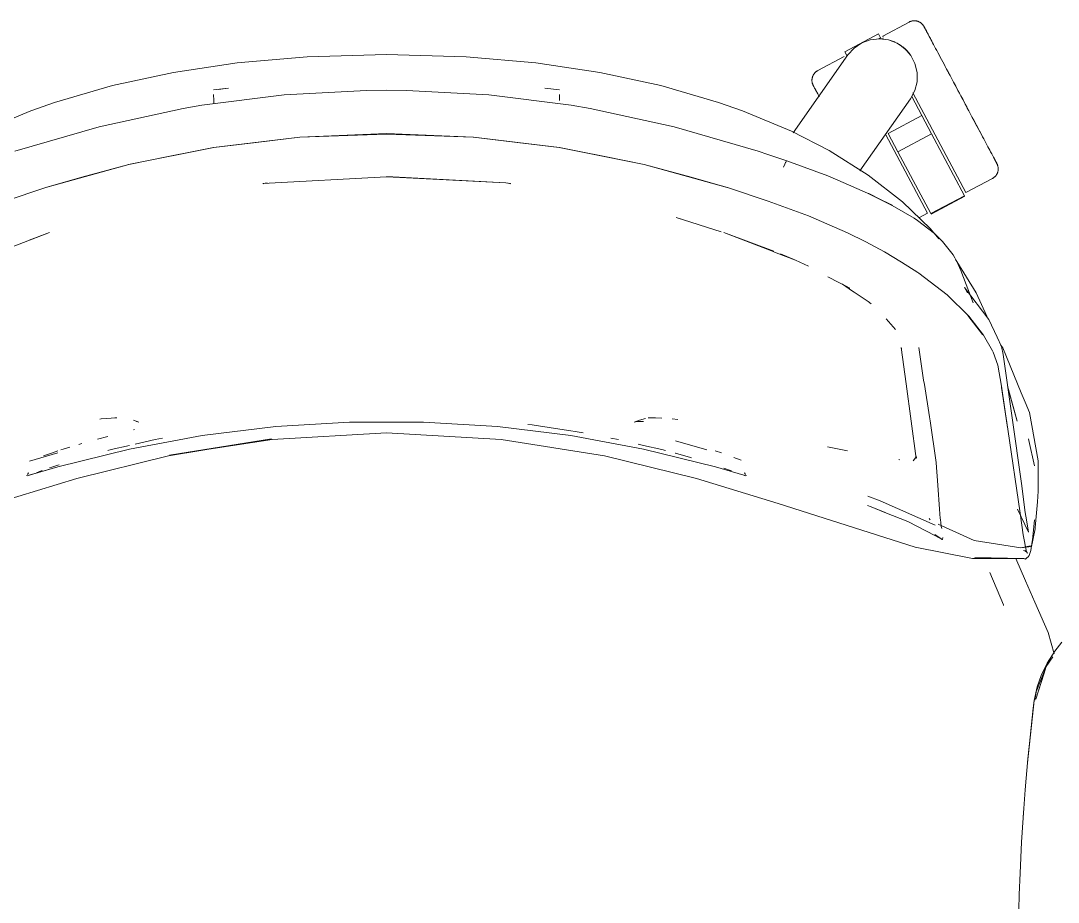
# Model space of a CAD drawing. Header units: millimetres. Extents: x 155927 to 317870, y -36033 to 97293.
# Drawn here: x 170697.7 to 171078.1, y 18467.3 to 18790.5 of the extents above; entities that cross this region are included whole.
import ezdxf

# ---------------------------------------------------------------- set-up
doc = ezdxf.new("R2010")
doc.units = ezdxf.units.MM
doc.header["$MEASUREMENT"] = 0
doc.layers.add('G-IMPT', color=8, linetype='CONTINUOUS', lineweight=9)
doc.layers.add('I-FURN', color=8, linetype='CONTINUOUS', lineweight=9)

msp = doc.modelspace()

# ---------------------------------------------------------------- linework, layer by layer
at = {"layer": 'G-IMPT'}
for p, q in [((170777.12, 18775.08), (170753.7, 18771.59)), ((170802.69, 18777.34), (170777.12, 18775.08)), ((170831.83, 18778.19), (170802.69, 18777.34)), ((170860.97, 18777.34), (170831.83, 18778.19)), ((170886.55, 18775.08), (170860.97, 18777.34)), ((170909.96, 18771.59), (170886.55, 18775.08)), ((170731.34, 18766.78), (170753.7, 18771.59)), ((170932.33, 18766.78), (170909.96, 18771.59)), ((170710.1, 18760.6), (170731.34, 18766.78)), ((170794.32, 18763.35), (170764.15, 18759.53)), ((170768.39, 18763.42), (170768.46, 18761.33)), ((170768.39, 18763.42), (170768.39, 18763.31)), ((170768.42, 18765.18), (170773.83, 18765.83)), ((170770.06, 18765.26), (170773.83, 18765.83)), ((170824.52, 18764.96), (170794.32, 18763.35)), ((170824.52, 18764.96), (170831.83, 18765.06)), ((170839.15, 18764.96), (170831.83, 18765.06)), ((170839.15, 18764.96), (170869.35, 18763.35)), ((170869.35, 18763.35), (170899.52, 18759.53)), ((170895.25, 18765.18), (170889.83, 18765.83)), ((170895.2, 18761.33), (170895.28, 18763.42)), ((170895.28, 18763.42), (170895.28, 18763.31)), ((170953.57, 18760.6), (170932.33, 18766.78)), ((170701.36, 18757.53), (170710.1, 18760.6)), ((170764.15, 18759.53), (170757.23, 18758.35)), ((170768.51, 18760.08), (170768.46, 18761.33)), ((170899.52, 18759.53), (170906.44, 18758.35)), ((170953.57, 18760.6), (170962.3, 18757.53)), ((170701.36, 18757.53), (170683.39, 18750.01)), ((170757.23, 18758.35), (170726.44, 18751.68)), ((170937.23, 18751.68), (170906.44, 18758.35)), ((170962.3, 18757.53), (170980.28, 18750.01)), ((170695.61, 18742.74), (170726.44, 18751.68)), ((170831.83, 18749.15), (170800.02, 18747.82)), ((170800.06, 18747.78), (170831.83, 18748.92)), ((170800.06, 18747.78), (170814.95, 18748.46)), ((170814.95, 18748.46), (170831.83, 18748.92)), ((170863.65, 18747.82), (170831.83, 18749.15)), ((170848.72, 18748.46), (170831.83, 18748.92)), ((170863.61, 18747.78), (170831.83, 18748.92)), ((170848.72, 18748.46), (170863.61, 18747.78)), ((170937.23, 18751.68), (170968.06, 18742.74)), ((170994.06, 18742.92), (170980.28, 18750.01)), ((170800.02, 18747.82), (170768.42, 18743.99)), ((170800.06, 18747.78), (170768.5, 18744)), ((170783.98, 18745.94), (170768.5, 18744)), ((170783.98, 18745.94), (170800.06, 18747.78)), ((170863.61, 18747.78), (170895.16, 18744)), ((170863.61, 18747.78), (170879.69, 18745.94)), ((170863.65, 18747.82), (170895.24, 18743.99)), ((170895.16, 18744), (170879.69, 18745.94)), ((170768.5, 18744), (170737.26, 18737.78)), ((170737.26, 18737.78), (170768.42, 18743.99)), ((170737.37, 18737.82), (170752.4, 18740.9)), ((170768.5, 18744), (170752.4, 18740.9)), ((170926.29, 18737.82), (170895.16, 18744)), ((170895.16, 18744), (170911.27, 18740.9)), ((170926.29, 18737.82), (170895.24, 18743.99)), ((170926.29, 18737.82), (170911.27, 18740.9)), ((170968.06, 18742.74), (170971.66, 18741.54)), ((170978.6, 18739.13), (170971.66, 18741.54)), ((171008.35, 18733.94), (170994.06, 18742.92)), ((170737.37, 18737.82), (170706.88, 18729.44)), ((170737.37, 18737.82), (170706.97, 18729.39)), ((170720.13, 18733.17), (170737.37, 18737.82)), ((170943.54, 18733.17), (170926.29, 18737.82)), ((170926.29, 18737.82), (170956.79, 18729.44)), ((170926.29, 18737.82), (170956.7, 18729.39)), ((170977.81, 18737.9), (170977.39, 18736.85)), ((170977.39, 18736.85), (170977.61, 18737.44)), ((170977.81, 18737.9), (170977.61, 18737.44)), ((170977.81, 18737.9), (170978.19, 18738.73)), ((170977.81, 18737.9), (170978.09, 18738.55)), ((170978.09, 18738.55), (170978.19, 18738.73)), ((170978.46, 18739.14), (170978.19, 18738.73)), ((170978.19, 18738.73), (170978.42, 18739.13)), ((170978.46, 18739.14), (170978.42, 18739.13)), ((170978.59, 18739.17), (170978.46, 18739.14)), ((170978.46, 18739.14), (170978.6, 18739.13)), ((170993.56, 18733.6), (170978.59, 18739.17)), ((170720.13, 18733.17), (170706.97, 18729.39)), ((170831.83, 18733.33), (170786.49, 18730.82)), ((170831.83, 18733.38), (170875.56, 18731.05)), ((170831.83, 18733.33), (170875.56, 18731.05)), ((170943.54, 18733.17), (170956.7, 18729.39)), ((170997.24, 18732.12), (170993.56, 18733.6)), ((171008.35, 18733.94), (171020.95, 18724.14)), ((170691.96, 18724.43), (170706.88, 18729.44)), ((170786.49, 18730.82), (170788.11, 18731.05)), ((170786.55, 18730.78), (170786.8, 18730.82)), ((170788.11, 18731.05), (170786.8, 18730.82)), ((170875.56, 18731.05), (170877.34, 18730.79)), ((170875.56, 18731.05), (170876.87, 18730.82)), ((170877.11, 18730.78), (170876.87, 18730.82)), ((170956.79, 18729.44), (170971.71, 18724.43)), ((171008.19, 18727.35), (170997.24, 18732.12)), ((171008.64, 18727.13), (171008.19, 18727.35)), ((171008.19, 18727.35), (171017.25, 18722.82)), ((171008.19, 18727.35), (171016.65, 18723.13)), ((171008.64, 18727.13), (171017.25, 18722.82)), ((170986.58, 18718.97), (170971.71, 18724.43)), ((171017.25, 18722.82), (171016.65, 18723.13)), ((171017.25, 18722.82), (171025.25, 18718.09)), ((171031.25, 18714.18), (171020.95, 18724.14)), ((170937.98, 18718.37), (170941.41, 18717.3)), ((170937.98, 18718.37), (170954.46, 18713.12)), ((170986.58, 18718.97), (171000.81, 18712.79)), ((171026.54, 18717.23), (171025.25, 18718.09)), ((171032.67, 18712.51), (171026.54, 18717.23)), ((171034.25, 18710.51), (171031.25, 18714.18)), ((170708.22, 18712.84), (170690.77, 18706.13)), ((170708.22, 18712.84), (170700.78, 18710.12)), ((170955.45, 18712.84), (170973.86, 18706.02)), ((170955.45, 18712.84), (170972.9, 18706.13)), ((171007.54, 18709.41), (171000.81, 18712.79)), ((171032.67, 18712.51), (171035.69, 18709.62)), ((170972.9, 18706.13), (170974.62, 18705.46)), ((171007.54, 18709.41), (171014.33, 18705.84)), ((171039.55, 18704.75), (171035.69, 18709.62)), ((170981.71, 18702.74), (170974.62, 18705.46)), ((170981.71, 18702.74), (170976.26, 18705.05)), ((170986.55, 18700.55), (170981.71, 18702.74)), ((171020.56, 18702.07), (171014.33, 18705.84)), ((171040.17, 18703.62), (171039.55, 18704.75)), ((171040.17, 18703.62), (171041.34, 18701.18)), ((171040.86, 18702.26), (171040.36, 18703.02)), ((171020.56, 18702.07), (171026.65, 18698.19)), ((171040.86, 18702.26), (171047.98, 18690.81)), ((171041.34, 18701.18), (171042.41, 18698.95)), ((171046.92, 18687.04), (171042.41, 18698.95)), ((170993.6, 18696.67), (171001.7, 18692.49)), ((171026.91, 18698.02), (171026.65, 18698.19)), ((171037.35, 18690), (171026.91, 18698.02)), ((170998.93, 18693.99), (171002.68, 18691.43)), ((170998.93, 18693.99), (171001.7, 18692.49)), ((171002.68, 18691.43), (171003.26, 18691.04)), ((171003.26, 18691.04), (171008.39, 18687.54)), ((171043.69, 18692.7), (171052.61, 18681.05)), ((171043.69, 18692.7), (171044.81, 18690.75)), ((171008.39, 18687.54), (171009.5, 18686.79)), ((171045.25, 18682.26), (171037.35, 18690)), ((171047.98, 18690.81), (171051.96, 18682.18)), ((171015.03, 18681.27), (171018.36, 18677.36)), ((171050.34, 18675.52), (171044.94, 18682.47)), ((171044.94, 18682.47), (171047.75, 18678.9)), ((171045.25, 18682.26), (171050.67, 18675.3)), ((171052.61, 18681.05), (171055.67, 18674.47)), ((171050.34, 18675.52), (171047.75, 18678.9)), ((171050.67, 18675.3), (171053.95, 18669.46)), ((171055.67, 18674.47), (171057.24, 18671.11)), ((171022.31, 18657.41), (171020.53, 18670.77)), ((171020.53, 18670.77), (171020.67, 18670.3)), ((171027.66, 18665.6), (171026.91, 18670.68)), ((171054.17, 18669.04), (171053.95, 18669.46)), ((171054.17, 18669.04), (171055.92, 18664.25)), ((171056.95, 18671.72), (171057.72, 18670.55)), ((171057.88, 18668.12), (171057.24, 18671.11)), ((171057.72, 18670.55), (171064.52, 18654.1)), ((171064.56, 18620.9), (171057.88, 18668.12)), ((171027.66, 18665.6), (171028.72, 18658.77)), ((171055.92, 18664.25), (171057.22, 18656.58)), ((171022.31, 18657.41), (171026.04, 18630.08)), ((171028.72, 18658.77), (171028.99, 18657.11)), ((171030.85, 18645.34), (171028.99, 18657.11)), ((171059.52, 18641.41), (171057.22, 18656.58)), ((171059.52, 18641.41), (171057.29, 18656)), ((171059.62, 18640.81), (171057.29, 18656)), ((171063.01, 18643.7), (171059.51, 18656.64)), ((171063.01, 18643.7), (171059.66, 18655.59)), ((171064.52, 18654.1), (171065.91, 18650.73)), ((171067.5, 18646.88), (171065.91, 18650.73)), ((171031.1, 18643.78), (171030.85, 18645.34)), ((171070.74, 18629.18), (171067.5, 18646.88)), ((170727.15, 18644.54), (170726.67, 18644.51)), ((170730.86, 18644.82), (170727.15, 18644.54)), ((170730.86, 18644.82), (170732.23, 18644.92)), ((170732.93, 18644.92), (170732.23, 18644.92)), ((170741.02, 18643.39), (170739.07, 18644.07)), ((170741.02, 18643.39), (170740.17, 18643.56)), ((170764.28, 18638.43), (170791.2, 18641.73)), ((170818.27, 18643.38), (170791.2, 18641.73)), ((170845.39, 18643.38), (170818.27, 18643.38)), ((170845.39, 18643.38), (170872.46, 18641.73)), ((170899.38, 18638.43), (170872.46, 18641.73)), ((170885.23, 18642.35), (170883.57, 18642.53)), ((170893.76, 18641.05), (170885.23, 18642.35)), ((170922.65, 18643.39), (170924.59, 18644.07)), ((170923.69, 18643.6), (170922.65, 18643.39)), ((170923.69, 18643.6), (170926, 18643.63)), ((170924.59, 18644.07), (170926.75, 18644.68)), ((170925.86, 18643.65), (170926, 18643.63)), ((170927.7, 18644.93), (170932.76, 18644.84)), ((170927.7, 18644.93), (170930.48, 18644.92)), ((170932.76, 18644.84), (170930.48, 18644.92)), ((170936.55, 18644.52), (170938.65, 18644.31)), ((171033.31, 18628.57), (171031.1, 18643.78)), ((170725.8, 18637.12), (170729.66, 18638.12)), ((170737.61, 18633.5), (170764.28, 18638.43)), ((170739.42, 18640.72), (170739.01, 18640.58)), ((170789.85, 18637.03), (170831.83, 18639.39)), ((170873.82, 18637.03), (170831.83, 18639.39)), ((170893.76, 18641.05), (170899.38, 18640.2)), ((170899.38, 18640.2), (170901.01, 18639.95)), ((170926.05, 18633.5), (170899.38, 18638.43)), ((170903.91, 18639.4), (170901.01, 18639.95)), ((171059.62, 18640.81), (171064.17, 18609.94)), ((170713.22, 18633.43), (170715.71, 18634.22)), ((170719.01, 18635.21), (170720.13, 18635.54)), ((170725.8, 18637.12), (170727.33, 18637.51)), ((170737.63, 18634.82), (170730.88, 18633.27)), ((170747.03, 18636.98), (170739.61, 18635.27)), ((170749.66, 18637.45), (170747.03, 18636.98)), ((170751.93, 18631.04), (170789.67, 18637.29)), ((170789.67, 18637.29), (170752.31, 18631.3)), ((170789.85, 18637.03), (170752.31, 18631.3)), ((170911.73, 18631.04), (170873.82, 18637.03)), ((170914.01, 18637.47), (170916.83, 18636.94)), ((170924.06, 18635.27), (170926.04, 18634.82)), ((170932.79, 18633.27), (170926.04, 18634.82)), ((170949.27, 18633.24), (170937.75, 18636.46)), ((170993.5, 18634.26), (171000.76, 18632.85)), ((171067.29, 18636.62), (171067.14, 18637.2)), ((171069.33, 18627.32), (171067.29, 18636.62)), ((170711.3, 18632.14), (170700.87, 18629.11)), ((170706.12, 18631.02), (170708.28, 18631.78)), ((170709, 18632.04), (170708.28, 18631.78)), ((170709, 18632.04), (170711.3, 18632.81)), ((170737.61, 18633.5), (170711.3, 18626.95)), ((170712.44, 18633.19), (170713.22, 18633.43)), ((170718.25, 18622.72), (170751.93, 18631.04)), ((170730.88, 18633.27), (170729.6, 18632.93)), ((170911.73, 18631.04), (170945.42, 18622.72)), ((170926.05, 18633.5), (170952.37, 18626.95)), ((170932.79, 18633.27), (170934.08, 18632.93)), ((170937.81, 18631.97), (170937.63, 18632.01)), ((170938.95, 18631.65), (170937.81, 18631.97)), ((170938.95, 18631.65), (170942.94, 18630.53)), ((170942.94, 18630.53), (170943.63, 18630.33)), ((170952.36, 18632.79), (170954.58, 18632.07)), ((170960.12, 18630.08), (170959.11, 18630.45)), ((170960.12, 18630.08), (170961.78, 18629.47)), ((171024.93, 18629.23), (171026.17, 18630.79)), ((171026.04, 18630.08), (171026.09, 18630.35)), ((171026.13, 18630.58), (171026.09, 18630.35)), ((170711.3, 18626.95), (170700.07, 18623.68)), ((170711.3, 18626.95), (170700.48, 18623.84)), ((170711.3, 18626.95), (170700.76, 18623.89)), ((170708.27, 18626.56), (170709.07, 18626.85)), ((170711.3, 18627.58), (170709.07, 18626.85)), ((170711.3, 18627.58), (170711.76, 18627.73)), ((170952.37, 18626.95), (170962.8, 18623.88)), ((170957.57, 18625.79), (170955.47, 18626.54)), ((171019.98, 18629.58), (171019.63, 18629.63)), ((171033.31, 18628.57), (171033.32, 18628.49)), ((171033.32, 18628.49), (171033.94, 18620.25)), ((171070.74, 18629.18), (171070.77, 18622.21)), ((170718.25, 18622.72), (170688.27, 18613.54)), ((170700.07, 18623.68), (170699.83, 18623.82)), ((170700.61, 18624.77), (170700.23, 18624.16)), ((170700.61, 18624.77), (170700.47, 18624.56)), ((170700.76, 18623.89), (170700.48, 18623.84)), ((170704.55, 18625.22), (170703.48, 18624.83)), ((170705.52, 18625.57), (170704.55, 18625.22)), ((170975.39, 18613.54), (170945.42, 18622.72)), ((170957.57, 18625.79), (170958.23, 18625.55)), ((170963.07, 18623.81), (170962.8, 18623.88)), ((170963.05, 18624.77), (170963.2, 18624.56)), ((170963.05, 18624.77), (170963.44, 18624.16)), ((170963.36, 18623.74), (170963.07, 18623.81)), ((170963.59, 18623.68), (170963.36, 18623.74)), ((170963.83, 18623.77), (170963.59, 18623.68)), ((171034.57, 18611.4), (171033.94, 18620.25)), ((171064.56, 18620.9), (171066, 18610.24)), ((171070.77, 18618.04), (171070.77, 18622.21)), ((171008.23, 18616.27), (171012.81, 18614.53)), ((171070.43, 18614.09), (171070.77, 18618.04)), ((170975.39, 18613.54), (171025.63, 18597.55)), ((171009.55, 18612.25), (171008.14, 18612.8)), ((171014.45, 18610.23), (171009.55, 18612.25)), ((171009.55, 18612.25), (171014.66, 18610.22)), ((171014.66, 18610.22), (171010.12, 18612.02)), ((171012.81, 18614.53), (171032.97, 18605.6)), ((171034.57, 18611.4), (171034.82, 18607.99)), ((171063.19, 18611.49), (171067.19, 18603.05)), ((171070.43, 18614.09), (171069.62, 18604.76)), ((171022.92, 18606.97), (171014.45, 18610.23)), ((171030.8, 18607.98), (171031.07, 18607.54)), ((171034.86, 18607.62), (171034.82, 18607.99)), ((171034.86, 18607.62), (171035.15, 18605.16)), ((171064.17, 18609.94), (171065.28, 18602.08)), ((171066.21, 18608.94), (171066, 18610.24)), ((171067.05, 18603.92), (171066.21, 18608.94)), ((171069.11, 18604.93), (171069.32, 18607.52)), ((171022.92, 18606.97), (171033.03, 18601.7)), ((171047.29, 18599.98), (171034.11, 18605.97)), ((171035.15, 18605.16), (171035.17, 18605.1)), ((171035.45, 18604.33), (171035.17, 18605.1)), ((171067.19, 18603.05), (171067.05, 18603.92)), ((171069.11, 18604.93), (171068.59, 18600.24)), ((171068.77, 18600.04), (171069.58, 18604.29)), ((171069.62, 18604.76), (171069.58, 18604.29)), ((171035.48, 18600.35), (171032.78, 18602.19)), ((171035.48, 18600.35), (171033.03, 18601.7)), ((171035.48, 18600.35), (171035.32, 18600.31)), ((171035.61, 18600.37), (171035.48, 18600.35)), ((171035.76, 18601.06), (171035.61, 18600.37)), ((171047.29, 18599.98), (171064.34, 18597.27)), ((171066.39, 18595.82), (171065.28, 18602.08)), ((171068.51, 18599.63), (171067.98, 18596.35)), ((171068.77, 18600.04), (171068.33, 18597.72)), ((171068.51, 18599.63), (171068.59, 18600.24)), ((171025.63, 18597.55), (171046.59, 18593.35)), ((171067.92, 18597.95), (171064.34, 18597.27)), ((171067.92, 18597.95), (171064.37, 18597.33)), ((171064.37, 18597.33), (171068.33, 18597.72)), ((171065.84, 18596.16), (171065.35, 18596.24)), ((171065.84, 18596.16), (171066.39, 18595.84)), ((171066.22, 18596.44), (171066.78, 18595.34)), ((171066.22, 18596.44), (171066.39, 18595.82)), ((171066.39, 18595.84), (171066.78, 18595.34)), ((171067.98, 18596.35), (171067.43, 18594.49)), ((171046.59, 18593.35), (171065.46, 18593.31)), ((171047.48, 18593.79), (171065.92, 18593.21)), ((171047.48, 18593.79), (171065.46, 18593.31)), ((171066.05, 18585.15), (171062.49, 18593.32)), ((171066.04, 18593.18), (171065.17, 18593.37)), ((171065.17, 18593.37), (171065.29, 18593.35)), ((171065.46, 18593.31), (171065.29, 18593.35)), ((171065.92, 18593.21), (171065.46, 18593.31)), ((171066.04, 18593.18), (171066.61, 18593.58)), ((171067.11, 18593.95), (171066.61, 18593.58)), ((171067.11, 18593.95), (171067.43, 18594.49)), ((171053.02, 18588.21), (171057.95, 18576.35)), ((171069.47, 18577.32), (171066.05, 18585.15)), ((171074.33, 18566.19), (171069.47, 18577.32)), ((171058.05, 18576.09), (171057.95, 18576.35)), ((171074.33, 18566.19), (171076.59, 18558.37)), ((171079.4, 18562.66), (171076.77, 18559.36)), ((171074.05, 18555.03), (171076.77, 18559.36)), ((171074.05, 18555.03), (171071.86, 18550.45)), ((171073.65, 18553.71), (171076.07, 18557.29)), ((171073.65, 18553.71), (171069.84, 18541.85)), ((171072.75, 18551), (171069.84, 18541.85)), ((171070.04, 18544.49), (171073.65, 18553.71)), ((171071.86, 18550.45), (171070.41, 18546.32)), ((171073.65, 18553.71), (171072.75, 18551)), ((171069.25, 18541.36), (171070.41, 18546.32)), ((171069.47, 18541.43), (171070.04, 18544.49)), ((171069.25, 18541.36), (171066.8, 18518.4)), ((171069.25, 18541.36), (171066.9, 18519.92)), ((171069.25, 18541.36), (171068.92, 18538.54)), ((171066.8, 18518.4), (171068.92, 18538.54)), ((171066.9, 18519.92), (171065.91, 18508.52)), ((171065.18, 18498.23), (171065.91, 18508.52)), ((171065.32, 18500.28), (171065.45, 18501.69)), ((171065.18, 18498.23), (171064.62, 18489.36)), ((171065.32, 18500.28), (171065.23, 18498.37)), ((171064.09, 18478.06), (171064.62, 18489.36)), ((171064.09, 18478.06), (171063.79, 18470.18)), ((171063.5, 18457.87), (171063.79, 18470.18))]:
    msp.add_line(p, q, dxfattribs=at)
at = {"layer": 'I-FURN'}
for p, q in [((171023.42, 18790.05), (171013.74, 18784.9)), ((171023.42, 18790.05), (171023.57, 18790.12)), ((171023.57, 18790.12), (171023.71, 18790.19)), ((171023.71, 18790.19), (171023.86, 18790.25)), ((171023.86, 18790.25), (171024.02, 18790.3)), ((171024.02, 18790.3), (171024.17, 18790.35)), ((171024.17, 18790.35), (171024.32, 18790.39)), ((171024.32, 18790.39), (171024.48, 18790.43)), ((171024.48, 18790.43), (171024.64, 18790.46)), ((171024.64, 18790.46), (171024.8, 18790.49)), ((171024.8, 18790.49), (171024.96, 18790.5)), ((171024.96, 18790.5), (171025.12, 18790.51)), ((171025.12, 18790.51), (171025.28, 18790.52)), ((171025.28, 18790.52), (171025.44, 18790.52)), ((171025.44, 18790.52), (171025.6, 18790.51)), ((171025.6, 18790.51), (171025.76, 18790.49)), ((171025.76, 18790.49), (171025.92, 18790.47)), ((171025.92, 18790.47), (171026.08, 18790.44)), ((171026.08, 18790.44), (171026.24, 18790.41)), ((171026.24, 18790.41), (171026.4, 18790.37)), ((171026.4, 18790.37), (171026.55, 18790.32)), ((171026.55, 18790.32), (171026.7, 18790.27)), ((171026.7, 18790.27), (171026.85, 18790.21)), ((171026.85, 18790.21), (171027, 18790.15)), ((171027, 18790.15), (171027.15, 18790.08)), ((171027.15, 18790.08), (171027.29, 18790)), ((171027.29, 18790), (171027.43, 18789.92)), ((171027.43, 18789.92), (171027.56, 18789.83)), ((171027.56, 18789.83), (171027.7, 18789.74)), ((171027.7, 18789.74), (171027.82, 18789.64)), ((171027.82, 18789.64), (171027.95, 18789.54)), ((171027.95, 18789.54), (171028.07, 18789.43)), ((171028.07, 18789.43), (171028.18, 18789.32)), ((171028.18, 18789.32), (171028.29, 18789.2)), ((171028.29, 18789.2), (171028.4, 18789.08)), ((171028.4, 18789.08), (171028.5, 18788.96)), ((171028.5, 18788.96), (171028.6, 18788.83)), ((171028.6, 18788.83), (171028.69, 18788.7)), ((171028.69, 18788.7), (171028.77, 18788.56)), ((171028.77, 18788.56), (171028.85, 18788.42)), ((171028.85, 18788.42), (171028.88, 18788.38)), ((171028.88, 18788.38), (171028.89, 18788.36)), ((171028.88, 18788.37), (171028.88, 18788.38)), ((171028.9, 18788.33), (171028.88, 18788.37)), ((171028.89, 18788.36), (171028.92, 18788.3)), ((171028.94, 18788.25), (171028.9, 18788.33)), ((171028.92, 18788.3), (171028.97, 18788.2)), ((171029.01, 18788.13), (171028.94, 18788.25)), ((171028.97, 18788.2), (171029.05, 18788.06)), ((171029.09, 18787.97), (171029.01, 18788.13)), ((171029.05, 18788.06), (171029.14, 18787.88)), ((171029.2, 18787.77), (171029.09, 18787.97)), ((171029.14, 18787.88), (171029.26, 18787.66)), ((171029.33, 18787.53), (171029.2, 18787.77)), ((171029.26, 18787.66), (171029.4, 18787.4)), ((171029.48, 18787.25), (171029.33, 18787.53)), ((171029.4, 18787.4), (171029.55, 18787.1)), ((171029.65, 18786.93), (171029.48, 18787.25)), ((171029.55, 18787.1), (171029.73, 18786.77)), ((171029.84, 18786.57), (171029.65, 18786.93)), ((171029.73, 18786.77), (171029.93, 18786.4)), ((171030.05, 18786.18), (171029.84, 18786.57)), ((171029.93, 18786.4), (171030.15, 18785.99)), ((171030.27, 18785.75), (171030.05, 18786.18)), ((171012.18, 18785.71), (170999.81, 18779.13)), ((171003.23, 18780.49), (171006.02, 18782.38)), ((171006.02, 18782.38), (171009.18, 18783.56)), ((171009.18, 18783.56), (171012.53, 18783.94)), ((171012.16, 18783.91), (171012.92, 18784.31)), ((171012.18, 18785.71), (171012.92, 18784.31)), ((171012.53, 18783.94), (171015.88, 18783.51)), ((171012.92, 18784.31), (171012.87, 18784.4)), ((171013.94, 18784.52), (171013.74, 18784.9)), ((171015.88, 18783.51), (171019.02, 18782.3)), ((171019.02, 18782.3), (171021.79, 18780.36)), ((171030.15, 18785.99), (171030.39, 18785.54)), ((171030.52, 18785.28), (171030.27, 18785.75)), ((171030.39, 18785.54), (171030.64, 18785.06)), ((171030.79, 18784.78), (171030.52, 18785.28)), ((171030.64, 18785.06), (171030.92, 18784.54)), ((171031.07, 18784.25), (171030.79, 18784.78)), ((171030.92, 18784.54), (171031.21, 18783.99)), ((171031.38, 18783.68), (171031.07, 18784.25)), ((171031.21, 18783.99), (171031.52, 18783.41)), ((171031.7, 18783.08), (171031.38, 18783.68)), ((171032.03, 18782.44), (171031.7, 18783.08)), ((171032.38, 18781.78), (171032.03, 18782.44)), ((171000.56, 18777.74), (170999.81, 18779.13)), ((171000.97, 18777.98), (171003.23, 18780.49)), ((171022.65, 18779.52), (171019.86, 18781.82)), ((171021.79, 18780.36), (171024.01, 18777.82)), ((171023.8, 18778.1), (171022.65, 18779.52)), ((171032.75, 18781.09), (171032.38, 18781.78)), ((171033.14, 18780.36), (171032.75, 18781.09)), ((171033.54, 18779.61), (171033.14, 18780.36)), ((171033.95, 18778.84), (171033.54, 18779.61)), ((171034.38, 18778.04), (171033.95, 18778.84)), ((170980.95, 18749.39), (171000.97, 18777.98)), ((170999.61, 18777.39), (170989.93, 18772.24)), ((171000.51, 18777.83), (171000.56, 18777.74)), ((171024.01, 18777.82), (171025.55, 18774.82)), ((171025.55, 18774.82), (171026.34, 18771.54)), ((171034.81, 18777.21), (171034.38, 18778.04)), ((171035.26, 18776.36), (171034.81, 18777.21)), ((171035.73, 18775.5), (171035.26, 18776.36)), ((171036.2, 18774.61), (171035.73, 18775.5)), ((171036.68, 18773.7), (171036.2, 18774.61)), ((170988.3, 18770.65), (170988.38, 18770.79)), ((170988.38, 18770.79), (170988.47, 18770.92)), ((170988.47, 18770.92), (170988.56, 18771.06)), ((170988.56, 18771.06), (170988.66, 18771.18)), ((170988.66, 18771.18), (170988.77, 18771.31)), ((170988.77, 18771.31), (170988.87, 18771.43)), ((170988.87, 18771.43), (170988.99, 18771.54)), ((170988.99, 18771.54), (170989.1, 18771.65)), ((170989.1, 18771.65), (170989.22, 18771.76)), ((170989.22, 18771.76), (170989.35, 18771.86)), ((170989.35, 18771.86), (170989.48, 18771.96)), ((170989.48, 18771.96), (170989.61, 18772.05)), ((170989.61, 18772.05), (170989.75, 18772.13)), ((170989.75, 18772.13), (170989.89, 18772.21)), ((170989.89, 18772.21), (170989.93, 18772.24)), ((171026.34, 18771.54), (171026.32, 18768.17)), ((171036.42, 18774.19), (171036.9, 18773.28)), ((171037.17, 18772.78), (171036.68, 18773.7)), ((171036.9, 18773.28), (171037.4, 18772.35)), ((171037.67, 18771.84), (171037.17, 18772.78)), ((171037.4, 18772.35), (171037.9, 18771.41)), ((171038.17, 18770.89), (171037.67, 18771.84)), ((171037.9, 18771.41), (171038.41, 18770.45)), ((171038.69, 18769.93), (171038.17, 18770.89)), ((170987.79, 18768.8), (170987.8, 18768.96)), ((170987.79, 18768.64), (170987.79, 18768.8)), ((170987.79, 18768.48), (170987.79, 18768.64)), ((170987.8, 18768.32), (170987.79, 18768.48)), ((170987.8, 18768.96), (170987.81, 18769.12)), ((170987.82, 18768.16), (170987.8, 18768.32)), ((170987.81, 18769.12), (170987.83, 18769.28)), ((170987.84, 18768), (170987.82, 18768.16)), ((170987.83, 18769.28), (170987.86, 18769.44)), ((170987.88, 18767.84), (170987.84, 18768)), ((170987.86, 18769.44), (170987.9, 18769.6)), ((170987.91, 18767.68), (170987.88, 18767.84)), ((170987.9, 18769.6), (170987.94, 18769.76)), ((170987.95, 18767.53), (170987.91, 18767.68)), ((170987.94, 18769.76), (170987.98, 18769.91)), ((170988, 18767.38), (170987.95, 18767.53)), ((170987.98, 18769.91), (170988.03, 18770.06)), ((170988.06, 18767.22), (170988, 18767.38)), ((170988.03, 18770.06), (170988.09, 18770.21)), ((170988.12, 18767.07), (170988.06, 18767.22)), ((170988.09, 18770.21), (170988.16, 18770.36)), ((170988.19, 18766.93), (170988.12, 18767.07)), ((170988.16, 18770.36), (170988.23, 18770.51)), ((170988.23, 18770.51), (170988.3, 18770.65)), ((171026.32, 18768.17), (171025.49, 18764.9)), ((171038.41, 18770.45), (171038.92, 18769.48)), ((171039.2, 18768.95), (171038.69, 18769.93)), ((171038.92, 18769.48), (171039.44, 18768.5)), ((171039.73, 18767.97), (171039.2, 18768.95)), ((171039.44, 18768.5), (171039.97, 18767.52)), ((171040.25, 18766.98), (171039.73, 18767.97)), ((171039.97, 18767.52), (171040.5, 18766.52)), ((171040.78, 18765.98), (171040.25, 18766.98)), ((170988.26, 18766.78), (170988.19, 18766.93)), ((170988.28, 18766.74), (170988.26, 18766.78)), ((170988.26, 18766.78), (170988.26, 18766.78)), ((170988.26, 18766.78), (170988.27, 18766.76)), ((170988.27, 18766.76), (170988.3, 18766.7)), ((170988.33, 18766.65), (170988.28, 18766.74)), ((170988.3, 18766.7), (170988.36, 18766.6)), ((170988.39, 18766.53), (170988.33, 18766.65)), ((170988.36, 18766.6), (170988.43, 18766.46)), ((170988.48, 18766.37), (170988.39, 18766.53)), ((170988.43, 18766.46), (170988.53, 18766.28)), ((170988.59, 18766.17), (170988.48, 18766.37)), ((170988.53, 18766.28), (170988.64, 18766.06)), ((170988.71, 18765.93), (170988.59, 18766.17)), ((170988.64, 18766.06), (170988.78, 18765.81)), ((170988.86, 18765.65), (170988.71, 18765.93)), ((170988.78, 18765.81), (170988.94, 18765.51)), ((170989.03, 18765.33), (170988.86, 18765.65)), ((170988.94, 18765.51), (170989.12, 18765.17)), ((170989.22, 18764.98), (170989.03, 18765.33)), ((170989.12, 18765.17), (170989.31, 18764.8)), ((170989.43, 18764.58), (170989.22, 18764.98)), ((170989.31, 18764.8), (170989.53, 18764.39)), ((170989.66, 18764.15), (170989.43, 18764.58)), ((170989.53, 18764.39), (170989.77, 18763.94)), ((170989.91, 18763.69), (170989.66, 18764.15)), ((170989.77, 18763.94), (170990.03, 18763.46)), ((170990.17, 18763.19), (170989.91, 18763.69)), ((170990.03, 18763.46), (170990.3, 18762.94)), ((170990.46, 18762.65), (170990.17, 18763.19)), ((171025.49, 18764.9), (171023.9, 18761.92)), ((171044.25, 18727.51), (171024.79, 18764.11)), ((171040.5, 18766.52), (171041.03, 18765.52)), ((171041.32, 18764.98), (171040.78, 18765.98)), ((171041.03, 18765.52), (171041.56, 18764.52)), ((171041.85, 18763.98), (171041.32, 18764.98)), ((171041.56, 18764.52), (171042.1, 18763.51)), ((171042.39, 18762.97), (171041.85, 18763.98)), ((171042.1, 18763.51), (171042.63, 18762.51)), ((171023.9, 18761.92), (171005.39, 18735.49)), ((171024.36, 18762.79), (171028.11, 18755.73)), ((171042.92, 18761.97), (171042.39, 18762.97)), ((171042.63, 18762.51), (171043.17, 18761.5)), ((171043.45, 18760.96), (171042.92, 18761.97)), ((171043.17, 18761.5), (171043.7, 18760.5)), ((171043.98, 18759.96), (171043.45, 18760.96)), ((171043.7, 18760.5), (171044.23, 18759.51)), ((171044.51, 18758.97), (171043.98, 18759.96)), ((171044.23, 18759.51), (171044.75, 18758.52)), ((171028.11, 18755.73), (171015.75, 18749.16)), ((171028.11, 18755.73), (171031.64, 18749.09)), ((171045.04, 18757.98), (171044.51, 18758.97)), ((171044.75, 18758.52), (171045.28, 18757.53)), ((171045.56, 18757), (171045.04, 18757.98)), ((171045.28, 18757.53), (171045.8, 18756.56)), ((171046.07, 18756.04), (171045.56, 18757)), ((171045.8, 18756.56), (171046.31, 18755.59)), ((171046.58, 18755.08), (171046.07, 18756.04)), ((171046.31, 18755.59), (171046.81, 18754.64)), ((171047.08, 18754.13), (171046.58, 18755.08)), ((171046.81, 18754.64), (171047.31, 18753.7)), ((171047.58, 18753.2), (171047.08, 18754.13)), ((171047.31, 18753.7), (171047.8, 18752.78)), ((171048.06, 18752.29), (171047.58, 18753.2)), ((171047.8, 18752.78), (171048.28, 18751.88)), ((171048.54, 18751.4), (171048.06, 18752.29)), ((171048.28, 18751.88), (171048.76, 18750.99)), ((171030.13, 18719.99), (171014.87, 18748.69)), ((171019.28, 18742.52), (171015.75, 18749.16)), ((171031.64, 18749.09), (171019.28, 18742.52)), ((171031.64, 18749.09), (171043.72, 18726.38)), ((171049.01, 18750.52), (171048.54, 18751.4)), ((171048.76, 18750.99), (171049.22, 18750.12)), ((171049.46, 18749.66), (171049.01, 18750.52)), ((171049.22, 18750.12), (171049.67, 18749.27)), ((171049.91, 18748.83), (171049.46, 18749.66)), ((171050.34, 18748.01), (171049.91, 18748.83)), ((171050.76, 18747.23), (171050.34, 18748.01)), ((171051.16, 18746.46), (171050.76, 18747.23)), ((171051.55, 18745.73), (171051.16, 18746.46)), ((171051.93, 18745.02), (171051.55, 18745.73)), ((171052.29, 18744.34), (171051.93, 18745.02)), ((171052.63, 18743.7), (171052.29, 18744.34)), ((171031.36, 18719.81), (171019.28, 18742.52)), ((171052.96, 18743.08), (171052.63, 18743.7)), ((171053.27, 18742.5), (171052.96, 18743.08)), ((171053.11, 18742.81), (171053.41, 18742.24)), ((171053.56, 18741.95), (171053.27, 18742.5)), ((171053.41, 18742.24), (171053.69, 18741.7)), ((171053.84, 18741.43), (171053.56, 18741.95)), ((171053.69, 18741.7), (171053.96, 18741.2)), ((171054.1, 18740.95), (171053.84, 18741.43)), ((171053.96, 18741.2), (171054.21, 18740.74)), ((171054.33, 18740.5), (171054.1, 18740.95)), ((171054.21, 18740.74), (171054.44, 18740.31)), ((171054.55, 18740.09), (171054.33, 18740.5)), ((171054.44, 18740.31), (171054.65, 18739.91)), ((171054.75, 18739.72), (171054.55, 18740.09)), ((171054.65, 18739.91), (171054.83, 18739.56)), ((171054.93, 18739.38), (171054.75, 18739.72)), ((171054.83, 18739.56), (171055, 18739.24)), ((171055.09, 18739.08), (171054.93, 18739.38)), ((171055, 18739.24), (171055.15, 18738.96)), ((171055.22, 18738.83), (171055.09, 18739.08)), ((171055.15, 18738.96), (171055.28, 18738.72)), ((171055.34, 18738.61), (171055.22, 18738.83)), ((171055.28, 18738.72), (171055.39, 18738.52)), ((171055.44, 18738.43), (171055.34, 18738.61)), ((171055.39, 18738.52), (171055.47, 18738.36)), ((171055.51, 18738.29), (171055.44, 18738.43)), ((171055.47, 18738.36), (171055.54, 18738.24)), ((171055.56, 18738.19), (171055.51, 18738.29)), ((171055.54, 18738.24), (171055.58, 18738.15)), ((171055.6, 18738.13), (171055.56, 18738.19)), ((171055.58, 18738.15), (171055.6, 18738.11)), ((171055.61, 18738.11), (171055.6, 18738.13)), ((171055.6, 18738.11), (171055.61, 18738.11)), ((171055.61, 18738.11), (171055.68, 18737.96)), ((171055.68, 18737.96), (171055.75, 18737.82)), ((171055.75, 18737.82), (171055.81, 18737.67)), ((171055.81, 18737.67), (171055.86, 18737.51)), ((171055.86, 18737.51), (171055.91, 18737.36)), ((171055.91, 18737.36), (171055.95, 18737.21)), ((171055.95, 18737.21), (171055.99, 18737.05)), ((171055.99, 18737.05), (171056.02, 18736.89)), ((171056.02, 18736.89), (171056.04, 18736.73)), ((171056.04, 18736.73), (171056.06, 18736.57)), ((171056.06, 18736.57), (171056.07, 18736.41)), ((171054.12, 18732.76), (171053.98, 18732.68)), ((171054.25, 18732.84), (171054.12, 18732.76)), ((171054.39, 18732.93), (171054.25, 18732.84)), ((171054.52, 18733.03), (171054.39, 18732.93)), ((171054.64, 18733.13), (171054.52, 18733.03)), ((171054.76, 18733.24), (171054.64, 18733.13)), ((171054.88, 18733.35), (171054.76, 18733.24)), ((171054.99, 18733.46), (171054.88, 18733.35)), ((171055.1, 18733.58), (171054.99, 18733.46)), ((171055.2, 18733.71), (171055.1, 18733.58)), ((171055.3, 18733.83), (171055.2, 18733.71)), ((171055.39, 18733.97), (171055.3, 18733.83)), ((171055.48, 18734.1), (171055.39, 18733.97)), ((171055.56, 18734.24), (171055.48, 18734.1)), ((171055.64, 18734.38), (171055.56, 18734.24)), ((171055.71, 18734.53), (171055.64, 18734.38)), ((171055.77, 18734.68), (171055.71, 18734.53)), ((171055.83, 18734.83), (171055.77, 18734.68)), ((171055.88, 18734.98), (171055.83, 18734.83)), ((171055.93, 18735.13), (171055.88, 18734.98)), ((171055.97, 18735.29), (171055.93, 18735.13)), ((171056, 18735.45), (171055.97, 18735.29)), ((171056.03, 18735.61), (171056, 18735.45)), ((171056.05, 18735.77), (171056.03, 18735.61)), ((171056.07, 18735.93), (171056.05, 18735.77)), ((171056.07, 18736.41), (171056.08, 18736.25)), ((171056.08, 18736.09), (171056.07, 18735.93)), ((171056.08, 18736.25), (171056.08, 18736.09)), ((171044.25, 18727.51), (171053.94, 18732.66)), ((171053.98, 18732.68), (171053.94, 18732.66)), ((171043.72, 18726.38), (171031.36, 18719.81)), ((171031.45, 18719.64), (171043.81, 18726.21)), ((171026.97, 18718.32), (171030.13, 18719.99))]:
    msp.add_line(p, q, dxfattribs=at)
for points in [[(171012.16, 18783.91), (171012.39, 18783.92), (171012.93, 18783.92), (171013.6, 18783.88), (171013.97, 18783.84)], [(171021.07, 18780.97), (171021.49, 18780.64), (171021.92, 18780.3), (171022.31, 18779.88)]]:
    msp.add_open_spline(points, degree=3, dxfattribs=at)
msp.add_open_spline([(171016.58, 18783.32), (171017.05, 18783.17), (171017.67, 18782.95), (171018.31, 18782.65), (171018.46, 18782.58)], degree=3, knots=[-0.6, -0.6, -0.6, -0.6, -0.5, -0.4680239, -0.4680239, -0.4680239, -0.4680239], dxfattribs=at)

doc.saveas('drawing.dxf')
